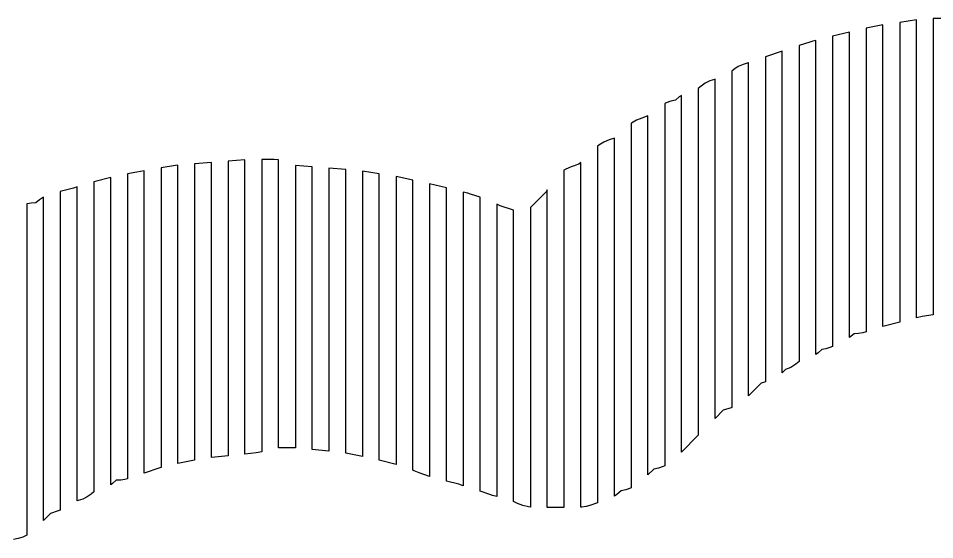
# Model space of a CAD drawing. Header units: millimetres. Extents: x -6 to 1890, y -8 to 898.
# Drawn here: x 515.6 to 733.9, y 765.3 to 889.4 of the extents above; entities that cross this region are included whole.
import ezdxf

# ---------------------------------------------------------------- set-up
doc = ezdxf.new("R2010")
doc.units = ezdxf.units.MM
doc.layers.add('PASSADAS_COMPLETAS', color=1, linetype='CONTINUOUS')
doc.layers.add('PECAS_2D', color=3, linetype='CONTINUOUS')

msp = doc.modelspace()

# ---------------------------------------------------------------- linework, layer by layer
at = {"layer": 'PASSADAS_COMPLETAS'}
msp.add_lwpolyline([(737.578, 889.366), (733.578, 889.366), (733.578, 884.234), (733.578, 882.951), (733.578, 881.668), (733.578, 880.385), (733.578, 879.102), (733.578, 877.819), (733.578, 876.536), (733.578, 875.253), (733.578, 873.97), (733.578, 872.687), (733.578, 871.404), (733.578, 868.838), (733.578, 867.555), (733.578, 866.272), (733.578, 864.989), (733.578, 863.706), (733.578, 862.423), (733.578, 861.14), (733.578, 830.348), (733.578, 829.065), (733.578, 827.782), (733.578, 826.499), (733.578, 825.216), (733.578, 823.933), (733.578, 818.802), (730.885, 818.353), (729.578, 818.026), (729.578, 823.186), (729.578, 824.477), (729.578, 825.767), (729.578, 827.057), (729.578, 828.347), (729.578, 860.6), (729.578, 861.89), (729.578, 863.18), (729.578, 864.47), (729.578, 865.76), (729.578, 868.341), (729.578, 870.921), (729.578, 872.211), (729.578, 873.501), (729.578, 874.791), (729.578, 876.081), (729.578, 877.372), (729.578, 878.662), (729.578, 879.952), (729.578, 881.242), (729.578, 882.532), (729.578, 883.822), (729.578, 888.983), (725.578, 888.411), (725.578, 883.22), (725.578, 881.922), (725.578, 880.624), (725.578, 879.326), (725.578, 878.028), (725.578, 876.73), (725.578, 875.432), (725.578, 874.134), (725.578, 872.836), (725.578, 870.24), (725.578, 868.943), (725.578, 866.347), (725.578, 865.049), (725.578, 863.751), (725.578, 862.453), (725.578, 861.155), (725.578, 859.857), (725.578, 828.707), (725.578, 827.409), (725.578, 826.111), (725.578, 824.813), (725.578, 823.515), (725.578, 822.218), (725.578, 817.026), (721.578, 816.026), (721.578, 821.246), (721.578, 822.551), (721.578, 823.855), (721.578, 825.16), (721.578, 826.465), (721.578, 827.77), (721.578, 860.394), (721.578, 861.699), (721.578, 863.004), (721.578, 864.308), (721.578, 865.613), (721.578, 868.223), (721.578, 870.833), (721.578, 872.138), (721.578, 873.443), (721.578, 874.748), (721.578, 876.053), (721.578, 877.358), (721.578, 878.663), (721.578, 879.968), (721.578, 881.273), (721.578, 882.578), (721.578, 887.797), (717.578, 886.997), (717.578, 881.835), (717.578, 880.545), (717.578, 879.254), (717.578, 877.964), (717.578, 876.673), (717.578, 875.383), (717.578, 874.092), (717.578, 872.801), (717.578, 871.511), (717.578, 870.22), (717.578, 867.639), (717.578, 865.058), (717.578, 863.768), (717.578, 862.477), (717.578, 861.187), (717.578, 859.896), (717.578, 858.606), (717.578, 826.342), (717.578, 825.052), (717.578, 823.761), (717.578, 822.471), (717.578, 821.18), (717.578, 819.89), (717.578, 814.728), (716.75, 814.5), (715.785, 814.344), (714.703, 814.291), (713.578, 813.363), (713.578, 818.559), (713.578, 819.858), (713.578, 821.157), (713.578, 822.456), (713.578, 823.755), (713.578, 825.054), (713.578, 857.529), (713.578, 858.828), (713.578, 860.127), (713.578, 861.426), (713.578, 862.725), (713.578, 864.023), (713.578, 866.621), (713.578, 867.92), (713.578, 869.219), (713.578, 870.518), (713.578, 871.817), (713.578, 873.116), (713.578, 874.415), (713.578, 875.714), (713.578, 877.013), (713.578, 878.312), (713.578, 879.611), (713.578, 880.91), (713.578, 886.106), (709.578, 885.106), (709.578, 879.924), (709.578, 878.629), (709.578, 877.333), (709.578, 876.038), (709.578, 874.742), (709.578, 873.447), (709.578, 872.151), (709.578, 870.856), (709.578, 869.56), (709.578, 868.265), (709.578, 865.674), (709.578, 863.083), (709.578, 861.787), (709.578, 860.492), (709.578, 859.196), (709.578, 857.901), (709.578, 824.218), (709.578, 822.923), (709.578, 821.627), (709.578, 820.332), (709.578, 819.036), (709.578, 817.741), (709.578, 816.445), (709.578, 811.263), (708.935, 810.984), (707.998, 810.692), (707.028, 810.494), (706.155, 809.725), (705.578, 809.337), (705.578, 814.493), (705.578, 815.783), (705.578, 817.072), (705.578, 818.361), (705.578, 819.65), (705.578, 820.939), (705.578, 855.745), (705.578, 857.035), (705.578, 858.324), (705.578, 859.613), (705.578, 860.902), (705.578, 863.48), (705.578, 866.058), (705.578, 868.637), (705.578, 871.215), (705.578, 872.504), (705.578, 873.793), (705.578, 875.082), (705.578, 876.371), (705.578, 877.661), (705.578, 878.95), (705.578, 884.106), (704.849, 883.924), (704.179, 883.729), (701.578, 882.862), (701.578, 877.676), (701.578, 876.38), (701.578, 875.083), (701.578, 873.787), (701.578, 872.49), (701.578, 871.194), (701.578, 869.897), (701.578, 868.601), (701.578, 867.305), (701.578, 866.008), (701.578, 864.712), (701.578, 862.119), (701.578, 859.526), (701.578, 858.229), (701.578, 856.933), (701.578, 855.637), (701.578, 854.34), (701.578, 819.336), (701.578, 818.04), (701.578, 816.743), (701.578, 815.447), (701.578, 814.151), (701.578, 812.854), (701.578, 807.668), (700.81, 807.009), (699.632, 806.275), (698.363, 805.731), (697.578, 804.952), (697.578, 810.143), (697.578, 811.441), (697.578, 812.739), (697.578, 814.037), (697.578, 815.335), (697.578, 816.633), (697.578, 851.677), (697.578, 852.974), (697.578, 854.272), (697.578, 855.57), (697.578, 856.868), (697.578, 858.166), (697.578, 860.762), (697.578, 863.358), (697.578, 865.954), (697.578, 867.251), (697.578, 868.549), (697.578, 869.847), (697.578, 871.145), (697.578, 872.443), (697.578, 873.741), (697.578, 875.039), (697.578, 876.337), (697.578, 881.529), (693.578, 880.195), (693.578, 875.038), (693.578, 873.749), (693.578, 872.46), (693.578, 871.171), (693.578, 869.882), (693.578, 868.592), (693.578, 867.303), (693.578, 866.014), (693.578, 864.725), (693.578, 863.436), (693.578, 862.146), (693.578, 859.568), (693.578, 856.99), (693.578, 855.7), (693.578, 854.411), (693.578, 853.122), (693.578, 851.833), (693.578, 840.23), (693.578, 814.446), (693.578, 813.157), (693.578, 811.868), (693.578, 810.578), (693.578, 809.289), (693.578, 808), (693.578, 802.843), (692.583, 802.512), (689.578, 799.507), (689.578, 804.706), (689.578, 806.006), (689.578, 807.306), (689.578, 808.606), (689.578, 809.906), (689.578, 811.206), (689.578, 812.506), (689.578, 848.904), (689.578, 850.204), (689.578, 851.504), (689.578, 852.804), (689.578, 854.104), (689.578, 855.404), (689.578, 858.003), (689.578, 860.603), (689.578, 863.203), (689.578, 864.503), (689.578, 865.803), (689.578, 867.103), (689.578, 868.403), (689.578, 869.703), (689.578, 871.003), (689.578, 872.303), (689.578, 873.602), (689.578, 878.802), (689.453, 878.782), (688.249, 878.407), (687.103, 877.867), (686.047, 877.177), (685.578, 876.768), (685.578, 871.605), (685.578, 870.314), (685.578, 869.024), (685.578, 867.733), (685.578, 866.442), (685.578, 865.152), (685.578, 863.861), (685.578, 862.57), (685.578, 861.28), (685.578, 859.989), (685.578, 857.408), (685.578, 854.827), (685.578, 853.536), (685.578, 852.245), (685.578, 850.955), (685.578, 849.664), (685.578, 848.373), (685.578, 847.083), (685.578, 809.654), (685.578, 808.363), (685.578, 807.073), (685.578, 805.782), (685.578, 804.491), (685.578, 803.201), (685.578, 801.91), (685.578, 796.747), (685.375, 796.662), (683.535, 796.048), (681.578, 794.092), (681.578, 799.303), (681.578, 800.606), (681.578, 801.909), (681.578, 803.212), (681.578, 804.514), (681.578, 805.817), (681.578, 807.12), (681.578, 844.902), (681.578, 846.205), (681.578, 847.507), (681.578, 848.81), (681.578, 850.113), (681.578, 851.416), (681.578, 854.022), (681.578, 855.324), (681.578, 857.93), (681.578, 859.233), (681.578, 860.536), (681.578, 861.838), (681.578, 863.141), (681.578, 864.444), (681.578, 865.747), (681.578, 867.05), (681.578, 868.353), (681.578, 869.655), (681.578, 874.867), (681.448, 874.841), (680.307, 874.455), (679.227, 873.921), (678.236, 873.257), (677.578, 872.678), (677.578, 867.517), (677.578, 866.226), (677.578, 864.936), (677.578, 863.645), (677.578, 862.355), (677.578, 861.065), (677.578, 859.774), (677.578, 858.484), (677.578, 855.903), (677.578, 853.322), (677.578, 850.741), (677.578, 849.451), (677.578, 848.16), (677.578, 846.87), (677.578, 845.58), (677.578, 844.289), (677.578, 842.999), (677.578, 802.996), (677.578, 801.706), (677.578, 800.415), (677.578, 799.125), (677.578, 797.834), (677.578, 796.544), (677.578, 795.253), (677.578, 790.092), (673.578, 786.092), (673.578, 792.525), (673.578, 793.812), (673.578, 795.099), (673.578, 796.386), (673.578, 797.672), (673.578, 798.959), (673.578, 840.134), (673.578, 841.421), (673.578, 842.708), (673.578, 843.994), (673.578, 845.281), (673.578, 846.568), (673.578, 849.141), (673.578, 851.715), (673.578, 854.288), (673.578, 855.575), (673.578, 856.862), (673.578, 858.148), (673.578, 859.435), (673.578, 860.722), (673.578, 862.008), (673.578, 863.295), (673.578, 864.582), (673.578, 865.869), (673.578, 871.016), (673.058, 870.665), (672.175, 869.887), (671.036, 869.651), (669.923, 869.266), (669.578, 869.094), (669.578, 862.659), (669.578, 861.372), (669.578, 860.085), (669.578, 858.798), (669.578, 857.511), (669.578, 856.224), (669.578, 854.937), (669.578, 853.65), (669.578, 851.076), (669.578, 849.789), (669.578, 847.215), (669.578, 844.641), (669.578, 843.354), (669.578, 842.068), (669.578, 840.781), (669.578, 838.207), (669.578, 797.023), (669.578, 795.736), (669.578, 794.449), (669.578, 793.162), (669.578, 791.875), (669.578, 790.588), (669.578, 789.301), (669.578, 782.866), (669.219, 782.687), (668.106, 782.302), (666.957, 782.056), (665.578, 780.677), (665.578, 785.856), (665.578, 787.15), (665.578, 788.445), (665.578, 789.739), (665.578, 791.034), (665.578, 792.329), (665.578, 835.051), (665.578, 836.346), (665.578, 837.641), (665.578, 838.935), (665.578, 840.23), (665.578, 841.524), (665.578, 844.114), (665.578, 846.703), (665.578, 847.997), (665.578, 850.587), (665.578, 853.176), (665.578, 854.471), (665.578, 855.765), (665.578, 857.06), (665.578, 858.354), (665.578, 859.649), (665.578, 860.944), (665.578, 866.122), (664.108, 865.632), (662.861, 865.111), (661.686, 864.397), (661.578, 864.306), (661.578, 857.834), (661.578, 856.539), (661.578, 855.245), (661.578, 853.95), (661.578, 852.656), (661.578, 851.361), (661.578, 850.067), (661.578, 847.478), (661.578, 844.889), (661.578, 842.299), (661.578, 839.711), (661.578, 838.416), (661.578, 837.121), (661.578, 835.827), (661.578, 834.532), (661.578, 833.238), (661.578, 831.943), (661.578, 790.519), (661.578, 789.224), (661.578, 787.93), (661.578, 786.635), (661.578, 785.341), (661.578, 784.046), (661.578, 782.752), (661.578, 777.574), (661.463, 777.516), (660.35, 777.131), (659.201, 776.886), (658.137, 775.974), (657.578, 775.628), (657.578, 780.795), (657.578, 782.086), (657.578, 783.378), (657.578, 784.669), (657.578, 785.961), (657.578, 787.252), (657.578, 828.582), (657.578, 829.873), (657.578, 831.165), (657.578, 832.456), (657.578, 833.748), (657.578, 835.039), (657.578, 836.331), (657.578, 838.914), (657.578, 841.497), (657.578, 844.08), (657.578, 845.372), (657.578, 846.663), (657.578, 847.955), (657.578, 849.246), (657.578, 850.538), (657.578, 851.83), (657.578, 853.121), (657.578, 854.413), (657.578, 855.704), (657.578, 860.87), (656.352, 860.462), (655.06, 859.917), (653.86, 859.176), (653.578, 858.934), (653.578, 852.499), (653.578, 851.213), (653.578, 849.926), (653.578, 848.639), (653.578, 847.352), (653.578, 846.065), (653.578, 844.778), (653.578, 843.491), (653.578, 840.917), (653.578, 838.344), (653.578, 835.77), (653.578, 833.196), (653.578, 831.909), (653.578, 830.622), (653.578, 829.335), (653.578, 828.048), (653.578, 826.761), (653.578, 785.581), (653.578, 784.294), (653.578, 783.007), (653.578, 781.72), (653.578, 780.433), (653.578, 779.146), (653.578, 773.999), (651.767, 773.395), (650.827, 773.137), (649.862, 772.98), (649.578, 772.965), (649.578, 776.873), (649.578, 778.176), (649.578, 779.479), (649.578, 780.782), (649.578, 782.085), (649.578, 783.388), (649.578, 821.171), (649.578, 822.474), (649.578, 823.777), (649.578, 825.08), (649.578, 826.383), (649.578, 827.686), (649.578, 830.292), (649.578, 832.897), (649.578, 835.503), (649.578, 838.109), (649.578, 839.412), (649.578, 842.017), (649.578, 843.32), (649.578, 844.623), (649.578, 845.926), (649.578, 847.229), (649.578, 848.532), (649.578, 855.046), (649.144, 854.612), (647.304, 853.999), (646.005, 853.45), (645.578, 853.185), (645.578, 845.419), (645.578, 844.124), (645.578, 842.83), (645.578, 841.535), (645.578, 840.241), (645.578, 838.946), (645.578, 837.652), (645.578, 836.357), (645.578, 833.768), (645.578, 832.474), (645.578, 829.885), (645.578, 827.296), (645.578, 824.707), (645.578, 823.412), (645.578, 822.118), (645.578, 820.823), (645.578, 819.529), (645.578, 818.234), (645.578, 815.646), (645.578, 783.284), (645.578, 781.989), (645.578, 780.695), (645.578, 779.4), (645.578, 778.106), (645.578, 776.811), (645.578, 772.928), (641.578, 772.928), (641.578, 776.837), (641.578, 778.14), (641.578, 779.443), (641.578, 780.746), (641.578, 782.049), (641.578, 783.352), (641.578, 814.627), (641.578, 815.93), (641.578, 817.233), (641.578, 818.536), (641.578, 819.839), (641.578, 821.142), (641.578, 823.748), (641.578, 826.354), (641.578, 828.96), (641.578, 831.567), (641.578, 834.173), (641.578, 836.779), (641.578, 838.082), (641.578, 839.385), (641.578, 840.688), (641.578, 841.991), (641.578, 848.507), (641.41, 848.171), (637.578, 844.339), (637.578, 837.854), (637.578, 836.557), (637.578, 835.26), (637.578, 833.963), (637.578, 832.666), (637.578, 831.369), (637.578, 830.072), (637.578, 828.775), (637.578, 827.478), (637.578, 826.181), (637.578, 823.587), (637.578, 820.992), (637.578, 819.695), (637.578, 818.398), (637.578, 817.101), (637.578, 783.379), (637.578, 782.082), (637.578, 780.785), (637.578, 779.488), (637.578, 778.191), (637.578, 776.894), (637.578, 773.003), (637.15, 773.036), (635.777, 773.36), (634.478, 773.888), (633.578, 774.339), (633.578, 778.192), (633.578, 779.476), (633.578, 780.76), (633.578, 782.044), (633.578, 783.329), (633.578, 784.613), (633.578, 818.003), (633.578, 819.288), (633.578, 820.572), (633.578, 821.856), (633.578, 823.14), (633.578, 825.709), (633.578, 828.277), (633.578, 829.562), (633.578, 830.846), (633.578, 832.13), (633.578, 833.414), (633.578, 834.699), (633.578, 835.983), (633.578, 837.267), (633.578, 838.552), (633.578, 839.836), (633.578, 843.689), (630.406, 844.746), (629.578, 845.16), (629.578, 841.292), (629.578, 840.003), (629.578, 838.713), (629.578, 837.424), (629.578, 836.135), (629.578, 834.845), (629.578, 833.556), (629.578, 832.267), (629.578, 830.977), (629.578, 829.688), (629.578, 827.109), (629.578, 825.82), (629.578, 824.531), (629.578, 823.241), (629.578, 821.952), (629.578, 820.663), (629.578, 819.373), (629.578, 785.851), (629.578, 784.562), (629.578, 783.272), (629.578, 781.983), (629.578, 780.694), (629.578, 779.405), (629.578, 775.537), (628.585, 775.785), (627.915, 775.98), (625.578, 776.759), (625.578, 780.649), (625.578, 781.946), (625.578, 783.243), (625.578, 784.54), (625.578, 785.836), (625.578, 787.133), (625.578, 820.85), (625.578, 822.147), (625.578, 823.444), (625.578, 824.74), (625.578, 826.037), (625.578, 828.631), (625.578, 831.224), (625.578, 832.521), (625.578, 833.818), (625.578, 835.115), (625.578, 836.412), (625.578, 837.708), (625.578, 839.005), (625.578, 840.302), (625.578, 841.599), (625.578, 842.896), (625.578, 846.786), (623.329, 847.536), (622.659, 847.731), (621.578, 848.001), (621.578, 844.117), (621.578, 842.823), (621.578, 841.528), (621.578, 840.233), (621.578, 838.939), (621.578, 837.644), (621.578, 836.35), (621.578, 835.055), (621.578, 833.76), (621.578, 832.466), (621.578, 831.171), (621.578, 828.582), (621.578, 827.287), (621.578, 825.993), (621.578, 824.698), (621.578, 823.404), (621.578, 822.109), (621.578, 788.449), (621.578, 787.155), (621.578, 785.86), (621.578, 784.565), (621.578, 783.271), (621.578, 781.976), (621.578, 778.092), (620.491, 778.455), (617.578, 779.183), (617.578, 783.062), (617.578, 784.355), (617.578, 785.648), (617.578, 786.94), (617.578, 788.233), (617.578, 789.526), (617.578, 823.143), (617.578, 824.435), (617.578, 825.728), (617.578, 827.021), (617.578, 828.314), (617.578, 830.9), (617.578, 833.486), (617.578, 834.779), (617.578, 836.072), (617.578, 837.365), (617.578, 838.658), (617.578, 839.951), (617.578, 841.244), (617.578, 842.536), (617.578, 843.829), (617.578, 845.122), (617.578, 849.001), (613.578, 850.001), (613.578, 846.13), (613.578, 844.84), (613.578, 843.55), (613.578, 842.26), (613.578, 840.969), (613.578, 839.679), (613.578, 838.389), (613.578, 837.099), (613.578, 835.808), (613.578, 834.518), (613.578, 831.938), (613.578, 829.357), (613.578, 828.067), (613.578, 826.777), (613.578, 825.487), (613.578, 790.65), (613.578, 789.36), (613.578, 788.07), (613.578, 786.779), (613.578, 785.489), (613.578, 784.199), (613.578, 780.328), (611.111, 781.15), (609.919, 781.644), (609.578, 781.815), (609.578, 785.724), (609.578, 787.027), (609.578, 788.33), (609.578, 789.633), (609.578, 790.936), (609.578, 792.239), (609.578, 824.814), (609.578, 826.117), (609.578, 827.42), (609.578, 828.723), (609.578, 830.026), (609.578, 832.632), (609.578, 835.238), (609.578, 836.541), (609.578, 837.844), (609.578, 839.147), (609.578, 840.45), (609.578, 841.753), (609.578, 843.057), (609.578, 844.359), (609.578, 845.663), (609.578, 846.966), (609.578, 850.875), (605.578, 851.675), (605.578, 847.796), (605.578, 846.503), (605.578, 845.21), (605.578, 843.917), (605.578, 842.625), (605.578, 841.332), (605.578, 840.039), (605.578, 838.746), (605.578, 837.453), (605.578, 836.16), (605.578, 834.867), (605.578, 832.281), (605.578, 830.989), (605.578, 829.696), (605.578, 828.403), (605.578, 827.11), (605.578, 825.817), (605.578, 793.495), (605.578, 792.202), (605.578, 790.91), (605.578, 789.617), (605.578, 788.324), (605.578, 787.031), (605.578, 783.152), (601.578, 784.152), (601.578, 788.013), (601.578, 789.299), (601.578, 790.586), (601.578, 791.873), (601.578, 793.16), (601.578, 827.902), (601.578, 829.189), (601.578, 830.476), (601.578, 831.763), (601.578, 834.336), (601.578, 836.91), (601.578, 839.483), (601.578, 840.77), (601.578, 842.057), (601.578, 843.344), (601.578, 844.63), (601.578, 845.917), (601.578, 847.204), (601.578, 848.491), (601.578, 852.351), (597.578, 853.018), (597.578, 849.172), (597.578, 847.89), (597.578, 846.608), (597.578, 845.326), (597.578, 844.044), (597.578, 842.763), (597.578, 841.481), (597.578, 840.199), (597.578, 838.917), (597.578, 837.635), (597.578, 835.071), (597.578, 832.508), (597.578, 831.226), (597.578, 829.944), (597.578, 828.662), (597.578, 827.38), (597.578, 795.333), (597.578, 794.051), (597.578, 792.769), (597.578, 791.487), (597.578, 790.205), (597.578, 788.924), (597.578, 785.078), (593.578, 785.878), (593.578, 789.772), (593.578, 791.07), (593.578, 792.368), (593.578, 793.666), (593.578, 794.964), (593.578, 796.263), (593.578, 827.416), (593.578, 828.714), (593.578, 830.013), (593.578, 831.311), (593.578, 832.609), (593.578, 835.205), (593.578, 836.503), (593.578, 837.801), (593.578, 839.099), (593.578, 840.397), (593.578, 841.695), (593.578, 842.993), (593.578, 844.291), (593.578, 845.589), (593.578, 846.888), (593.578, 848.186), (593.578, 849.484), (593.578, 853.378), (589.578, 853.686), (589.578, 849.799), (589.578, 848.503), (589.578, 847.207), (589.578, 845.912), (589.578, 844.616), (589.578, 843.32), (589.578, 842.025), (589.578, 840.729), (589.578, 839.433), (589.578, 838.138), (589.578, 835.546), (589.578, 834.251), (589.578, 832.955), (589.578, 831.659), (589.578, 830.364), (589.578, 829.068), (589.578, 796.676), (589.578, 795.38), (589.578, 794.085), (589.578, 792.789), (589.578, 791.493), (589.578, 790.198), (589.578, 786.311), (585.578, 786.711), (585.578, 790.592), (585.578, 791.886), (585.578, 793.18), (585.578, 794.474), (585.578, 795.768), (585.578, 797.062), (585.578, 829.409), (585.578, 830.703), (585.578, 831.997), (585.578, 833.291), (585.578, 835.879), (585.578, 837.173), (585.578, 838.467), (585.578, 839.76), (585.578, 841.054), (585.578, 842.348), (585.578, 843.642), (585.578, 844.936), (585.578, 846.23), (585.578, 847.524), (585.578, 848.818), (585.578, 850.112), (585.578, 853.993), (581.578, 854.301), (581.578, 850.425), (581.578, 849.133), (581.578, 847.84), (581.578, 846.548), (581.578, 845.256), (581.578, 843.964), (581.578, 842.672), (581.578, 841.38), (581.578, 840.088), (581.578, 838.796), (581.578, 837.503), (581.578, 836.211), (581.578, 833.627), (581.578, 832.335), (581.578, 831.043), (581.578, 829.751), (581.578, 828.459), (581.578, 797.448), (581.578, 796.156), (581.578, 794.863), (581.578, 793.571), (581.578, 792.279), (581.578, 790.987), (581.578, 789.695), (581.578, 787.111), (581.219, 787.146), (577.578, 787.146), (577.578, 791.026), (577.578, 792.318), (577.578, 793.612), (577.578, 794.904), (577.578, 796.197), (577.578, 797.49), (577.578, 828.522), (577.578, 829.815), (577.578, 831.108), (577.578, 832.401), (577.578, 833.694), (577.578, 836.28), (577.578, 838.866), (577.578, 840.159), (577.578, 841.452), (577.578, 842.745), (577.578, 844.038), (577.578, 845.331), (577.578, 846.624), (577.578, 847.917), (577.578, 849.21), (577.578, 850.503), (577.578, 855.675), (576.503, 855.758), (573.578, 855.758), (573.578, 850.601), (573.578, 849.312), (573.578, 848.023), (573.578, 846.733), (573.578, 845.444), (573.578, 844.155), (573.578, 842.866), (573.578, 841.576), (573.578, 840.287), (573.578, 838.998), (573.578, 837.708), (573.578, 835.13), (573.578, 833.841), (573.578, 832.551), (573.578, 831.262), (573.578, 829.973), (573.578, 828.684), (573.578, 797.741), (573.578, 796.452), (573.578, 795.163), (573.578, 793.873), (573.578, 792.584), (573.578, 791.295), (573.578, 786.138), (572.238, 785.899), (569.578, 785.633), (569.578, 790.82), (569.578, 792.116), (569.578, 793.413), (569.578, 794.709), (569.578, 796.006), (569.578, 828.421), (569.578, 829.718), (569.578, 831.015), (569.578, 832.311), (569.578, 833.608), (569.578, 836.201), (569.578, 837.498), (569.578, 838.794), (569.578, 840.091), (569.578, 841.388), (569.578, 842.684), (569.578, 843.981), (569.578, 845.277), (569.578, 846.574), (569.578, 847.871), (569.578, 849.167), (569.578, 850.464), (569.578, 855.65), (565.578, 855.343), (565.578, 850.149), (565.578, 848.851), (565.578, 847.553), (565.578, 846.254), (565.578, 844.956), (565.578, 843.658), (565.578, 842.359), (565.578, 839.763), (565.578, 838.464), (565.578, 835.868), (565.578, 834.569), (565.578, 833.271), (565.578, 831.973), (565.578, 830.674), (565.578, 829.376), (565.578, 795.62), (565.578, 794.321), (565.578, 793.023), (565.578, 791.725), (565.578, 790.426), (565.578, 785.233), (561.578, 784.833), (561.578, 790.033), (561.578, 791.333), (561.578, 792.633), (561.578, 793.933), (561.578, 795.233), (561.578, 796.533), (561.578, 827.734), (561.578, 829.034), (561.578, 830.334), (561.578, 831.634), (561.578, 832.934), (561.578, 835.534), (561.578, 836.834), (561.578, 838.134), (561.578, 839.434), (561.578, 840.734), (561.578, 842.035), (561.578, 843.335), (561.578, 844.635), (561.578, 845.935), (561.578, 847.235), (561.578, 848.535), (561.578, 849.835), (561.578, 855.035), (557.578, 854.727), (557.578, 849.504), (557.578, 848.198), (557.578, 846.893), (557.578, 845.587), (557.578, 844.281), (557.578, 842.975), (557.578, 841.669), (557.578, 840.364), (557.578, 839.058), (557.578, 837.752), (557.578, 836.446), (557.578, 835.141), (557.578, 832.529), (557.578, 831.223), (557.578, 829.917), (557.578, 828.612), (557.578, 827.306), (557.578, 794.662), (557.578, 793.356), (557.578, 792.05), (557.578, 790.744), (557.578, 789.439), (557.578, 784.215), (553.94, 783.488), (553.578, 783.397), (553.578, 788.562), (553.578, 789.853), (553.578, 791.144), (553.578, 792.435), (553.578, 793.726), (553.578, 795.017), (553.578, 826.004), (553.578, 828.586), (553.578, 829.877), (553.578, 831.168), (553.578, 833.75), (553.578, 835.042), (553.578, 837.624), (553.578, 838.915), (553.578, 840.206), (553.578, 841.497), (553.578, 842.788), (553.578, 844.079), (553.578, 845.37), (553.578, 846.662), (553.578, 847.953), (553.578, 849.244), (553.578, 854.408), (553.032, 854.342), (549.578, 853.766), (549.578, 848.576), (549.578, 847.278), (549.578, 845.98), (549.578, 844.683), (549.578, 843.385), (549.578, 842.088), (549.578, 840.79), (549.578, 839.492), (549.578, 838.195), (549.578, 836.897), (549.578, 834.302), (549.578, 831.707), (549.578, 830.409), (549.578, 829.111), (549.578, 827.814), (549.578, 826.516), (549.578, 794.076), (549.578, 792.778), (549.578, 791.481), (549.578, 790.183), (549.578, 788.885), (549.578, 787.588), (549.578, 782.397), (549.319, 782.333), (545.578, 781.086), (545.578, 786.229), (545.578, 787.515), (545.578, 788.801), (545.578, 790.087), (545.578, 791.373), (545.578, 792.659), (545.578, 824.808), (545.578, 826.094), (545.578, 827.38), (545.578, 828.666), (545.578, 829.952), (545.578, 832.524), (545.578, 835.096), (545.578, 836.382), (545.578, 838.954), (545.578, 840.24), (545.578, 841.526), (545.578, 842.812), (545.578, 844.098), (545.578, 845.384), (545.578, 846.67), (545.578, 847.956), (545.578, 853.099), (543.851, 852.769), (541.578, 852.314), (541.578, 847.133), (541.578, 845.837), (541.578, 844.542), (541.578, 843.246), (541.578, 841.951), (541.578, 840.656), (541.578, 839.36), (541.578, 838.065), (541.578, 836.769), (541.578, 834.178), (541.578, 831.588), (541.578, 830.292), (541.578, 828.997), (541.578, 827.701), (541.578, 826.406), (541.578, 825.111), (541.578, 823.815), (541.578, 791.43), (541.578, 790.134), (541.578, 788.839), (541.578, 787.543), (541.578, 786.248), (541.578, 784.952), (541.578, 779.771), (540.955, 779.6), (539.99, 779.443), (538.908, 779.391), (538.042, 778.647), (537.578, 778.34), (537.578, 783.473), (537.578, 784.756), (537.578, 786.039), (537.578, 787.322), (537.578, 788.605), (537.578, 789.888), (537.578, 821.966), (537.578, 823.249), (537.578, 824.532), (537.578, 825.815), (537.578, 827.098), (537.578, 828.382), (537.578, 830.948), (537.578, 832.231), (537.578, 834.797), (537.578, 836.08), (537.578, 837.363), (537.578, 838.646), (537.578, 839.93), (537.578, 841.213), (537.578, 842.496), (537.578, 843.779), (537.578, 845.062), (537.578, 846.345), (537.578, 851.478), (533.578, 850.478), (533.578, 845.298), (533.578, 844.004), (533.578, 842.709), (533.578, 841.414), (533.578, 840.119), (533.578, 838.824), (533.578, 837.53), (533.578, 836.235), (533.578, 834.94), (533.578, 833.645), (533.578, 832.351), (533.578, 829.761), (533.578, 827.171), (533.578, 825.877), (533.578, 824.582), (533.578, 823.287), (533.578, 821.992), (533.578, 788.328), (533.578, 787.033), (533.578, 785.738), (533.578, 784.443), (533.578, 783.148), (533.578, 781.854), (533.578, 776.674), (532.945, 776.117), (531.968, 775.459), (530.909, 774.931), (529.796, 774.546), (529.578, 774.501), (529.578, 779.654), (529.578, 780.943), (529.578, 782.231), (529.578, 783.519), (529.578, 784.808), (529.578, 786.096), (529.578, 820.882), (529.578, 822.171), (529.578, 823.459), (529.578, 824.747), (529.578, 826.036), (529.578, 828.612), (529.578, 829.901), (529.578, 832.478), (529.578, 833.766), (529.578, 835.054), (529.578, 836.343), (529.578, 837.631), (529.578, 840.208), (529.578, 841.496), (529.578, 842.784), (529.578, 844.073), (529.578, 849.226), (528.715, 848.939), (525.578, 848.154), (525.578, 843.012), (525.578, 841.727), (525.578, 840.441), (525.578, 839.156), (525.578, 837.87), (525.578, 836.585), (525.578, 835.299), (525.578, 834.013), (525.578, 832.728), (525.578, 831.442), (525.578, 828.871), (525.578, 826.3), (525.578, 825.015), (525.578, 823.729), (525.578, 822.444), (525.578, 821.158), (525.578, 819.873), (525.578, 817.301), (525.578, 785.163), (525.578, 783.877), (525.578, 782.592), (525.578, 781.306), (525.578, 780.021), (525.578, 778.735), (525.578, 777.45), (525.578, 772.307), (525.091, 772.102), (523.251, 771.489), (521.578, 769.816), (521.578, 775.035), (521.578, 776.34), (521.578, 777.645), (521.578, 778.949), (521.578, 780.254), (521.578, 781.559), (521.578, 816.788), (521.578, 818.093), (521.578, 819.398), (521.578, 820.702), (521.578, 822.007), (521.578, 823.312), (521.578, 825.922), (521.578, 827.226), (521.578, 828.531), (521.578, 829.836), (521.578, 831.141), (521.578, 832.445), (521.578, 833.75), (521.578, 835.055), (521.578, 836.36), (521.578, 837.665), (521.578, 838.969), (521.578, 840.274), (521.578, 841.579), (521.578, 846.798), (520.646, 846.194), (519.737, 845.417), (518.655, 845.365), (517.69, 845.209), (517.578, 845.178), (517.578, 840.007), (517.578, 838.715), (517.578, 837.422), (517.578, 836.129), (517.578, 834.837), (517.578, 833.544), (517.578, 832.251), (517.578, 830.959), (517.578, 829.666), (517.578, 827.081), (517.578, 825.788), (517.578, 823.203), (517.578, 820.617), (517.578, 819.325), (517.578, 818.032), (517.578, 816.739), (517.578, 815.447), (517.578, 779.252), (517.578, 777.96), (517.578, 776.667), (517.578, 775.374), (517.578, 774.082), (517.578, 772.789), (517.578, 766.326), (516.691, 765.883), (515.578, 765.498), (514.429, 765.252)], dxfattribs=at)
at = {"layer": 'PECAS_2D'}
msp.add_lwpolyline([(737.578, 889.366), (733.578, 889.366), (733.578, 884.234), (733.578, 882.951), (733.578, 881.668), (733.578, 880.385), (733.578, 879.102), (733.578, 877.819), (733.578, 876.536), (733.578, 875.253), (733.578, 873.97), (733.578, 872.687), (733.578, 871.404), (733.578, 868.838), (733.578, 867.555), (733.578, 866.272), (733.578, 864.989), (733.578, 863.706), (733.578, 862.423), (733.578, 861.14), (733.578, 830.348), (733.578, 829.065), (733.578, 827.782), (733.578, 826.499), (733.578, 825.216), (733.578, 823.933), (733.578, 818.802), (730.885, 818.353), (729.578, 818.026), (729.578, 823.186), (729.578, 824.477), (729.578, 825.767), (729.578, 827.057), (729.578, 828.347), (729.578, 860.6), (729.578, 861.89), (729.578, 863.18), (729.578, 864.47), (729.578, 865.76), (729.578, 868.341), (729.578, 870.921), (729.578, 872.211), (729.578, 873.501), (729.578, 874.791), (729.578, 876.081), (729.578, 877.372), (729.578, 878.662), (729.578, 879.952), (729.578, 881.242), (729.578, 882.532), (729.578, 883.822), (729.578, 888.983), (725.578, 888.411), (725.578, 883.22), (725.578, 881.922), (725.578, 880.624), (725.578, 879.326), (725.578, 878.028), (725.578, 876.73), (725.578, 875.432), (725.578, 874.134), (725.578, 872.836), (725.578, 870.24), (725.578, 868.943), (725.578, 866.347), (725.578, 865.049), (725.578, 863.751), (725.578, 862.453), (725.578, 861.155), (725.578, 859.857), (725.578, 828.707), (725.578, 827.409), (725.578, 826.111), (725.578, 824.813), (725.578, 823.515), (725.578, 822.218), (725.578, 817.026), (721.578, 816.026), (721.578, 821.246), (721.578, 822.551), (721.578, 823.855), (721.578, 825.16), (721.578, 826.465), (721.578, 827.77), (721.578, 860.394), (721.578, 861.699), (721.578, 863.004), (721.578, 864.308), (721.578, 865.613), (721.578, 868.223), (721.578, 870.833), (721.578, 872.138), (721.578, 873.443), (721.578, 874.748), (721.578, 876.053), (721.578, 877.358), (721.578, 878.663), (721.578, 879.968), (721.578, 881.273), (721.578, 882.578), (721.578, 887.797), (717.578, 886.997), (717.578, 881.835), (717.578, 880.545), (717.578, 879.254), (717.578, 877.964), (717.578, 876.673), (717.578, 875.383), (717.578, 874.092), (717.578, 872.801), (717.578, 871.511), (717.578, 870.22), (717.578, 867.639), (717.578, 865.058), (717.578, 863.768), (717.578, 862.477), (717.578, 861.187), (717.578, 859.896), (717.578, 858.606), (717.578, 826.342), (717.578, 825.052), (717.578, 823.761), (717.578, 822.471), (717.578, 821.18), (717.578, 819.89), (717.578, 814.728), (716.75, 814.5), (715.785, 814.344), (714.703, 814.291), (713.578, 813.363), (713.578, 818.559), (713.578, 819.858), (713.578, 821.157), (713.578, 822.456), (713.578, 823.755), (713.578, 825.054), (713.578, 857.529), (713.578, 858.828), (713.578, 860.127), (713.578, 861.426), (713.578, 862.725), (713.578, 864.023), (713.578, 866.621), (713.578, 867.92), (713.578, 869.219), (713.578, 870.518), (713.578, 871.817), (713.578, 873.116), (713.578, 874.415), (713.578, 875.714), (713.578, 877.013), (713.578, 878.312), (713.578, 879.611), (713.578, 880.91), (713.578, 886.106), (709.578, 885.106), (709.578, 879.924), (709.578, 878.629), (709.578, 877.333), (709.578, 876.038), (709.578, 874.742), (709.578, 873.447), (709.578, 872.151), (709.578, 870.856), (709.578, 869.56), (709.578, 868.265), (709.578, 865.674), (709.578, 863.083), (709.578, 861.787), (709.578, 860.492), (709.578, 859.196), (709.578, 857.901), (709.578, 824.218), (709.578, 822.923), (709.578, 821.627), (709.578, 820.332), (709.578, 819.036), (709.578, 817.741), (709.578, 816.445), (709.578, 811.263), (708.935, 810.984), (707.998, 810.692), (707.028, 810.494), (706.155, 809.725), (705.578, 809.337), (705.578, 814.493), (705.578, 815.783), (705.578, 817.072), (705.578, 818.361), (705.578, 819.65), (705.578, 820.939), (705.578, 855.745), (705.578, 857.035), (705.578, 858.324), (705.578, 859.613), (705.578, 860.902), (705.578, 863.48), (705.578, 866.058), (705.578, 868.637), (705.578, 871.215), (705.578, 872.504), (705.578, 873.793), (705.578, 875.082), (705.578, 876.371), (705.578, 877.661), (705.578, 878.95), (705.578, 884.106), (704.849, 883.924), (704.179, 883.729), (701.578, 882.862), (701.578, 877.676), (701.578, 876.38), (701.578, 875.083), (701.578, 873.787), (701.578, 872.49), (701.578, 871.194), (701.578, 869.897), (701.578, 868.601), (701.578, 867.305), (701.578, 866.008), (701.578, 864.712), (701.578, 862.119), (701.578, 859.526), (701.578, 858.229), (701.578, 856.933), (701.578, 855.637), (701.578, 854.34), (701.578, 819.336), (701.578, 818.04), (701.578, 816.743), (701.578, 815.447), (701.578, 814.151), (701.578, 812.854), (701.578, 807.668), (700.81, 807.009), (699.632, 806.275), (698.363, 805.731), (697.578, 804.952), (697.578, 810.143), (697.578, 811.441), (697.578, 812.739), (697.578, 814.037), (697.578, 815.335), (697.578, 816.633), (697.578, 851.677), (697.578, 852.974), (697.578, 854.272), (697.578, 855.57), (697.578, 856.868), (697.578, 858.166), (697.578, 860.762), (697.578, 863.358), (697.578, 865.954), (697.578, 867.251), (697.578, 868.549), (697.578, 869.847), (697.578, 871.145), (697.578, 872.443), (697.578, 873.741), (697.578, 875.039), (697.578, 876.337), (697.578, 881.529), (693.578, 880.195), (693.578, 875.038), (693.578, 873.749), (693.578, 872.46), (693.578, 871.171), (693.578, 869.882), (693.578, 868.592), (693.578, 867.303), (693.578, 866.014), (693.578, 864.725), (693.578, 863.436), (693.578, 862.146), (693.578, 859.568), (693.578, 856.99), (693.578, 855.7), (693.578, 854.411), (693.578, 853.122), (693.578, 851.833), (693.578, 840.23), (693.578, 814.446), (693.578, 813.157), (693.578, 811.868), (693.578, 810.578), (693.578, 809.289), (693.578, 808), (693.578, 802.843), (692.583, 802.512), (689.578, 799.507), (689.578, 804.706), (689.578, 806.006), (689.578, 807.306), (689.578, 808.606), (689.578, 809.906), (689.578, 811.206), (689.578, 812.506), (689.578, 848.904), (689.578, 850.204), (689.578, 851.504), (689.578, 852.804), (689.578, 854.104), (689.578, 855.404), (689.578, 858.003), (689.578, 860.603), (689.578, 863.203), (689.578, 864.503), (689.578, 865.803), (689.578, 867.103), (689.578, 868.403), (689.578, 869.703), (689.578, 871.003), (689.578, 872.303), (689.578, 873.602), (689.578, 878.802), (689.453, 878.782), (688.249, 878.407), (687.103, 877.867), (686.047, 877.177), (685.578, 876.768), (685.578, 871.605), (685.578, 870.314), (685.578, 869.024), (685.578, 867.733), (685.578, 866.442), (685.578, 865.152), (685.578, 863.861), (685.578, 862.57), (685.578, 861.28), (685.578, 859.989), (685.578, 857.408), (685.578, 854.827), (685.578, 853.536), (685.578, 852.245), (685.578, 850.955), (685.578, 849.664), (685.578, 848.373), (685.578, 847.083), (685.578, 809.654), (685.578, 808.363), (685.578, 807.073), (685.578, 805.782), (685.578, 804.491), (685.578, 803.201), (685.578, 801.91), (685.578, 796.747), (685.375, 796.662), (683.535, 796.048), (681.578, 794.092), (681.578, 799.303), (681.578, 800.606), (681.578, 801.909), (681.578, 803.212), (681.578, 804.514), (681.578, 805.817), (681.578, 807.12), (681.578, 844.902), (681.578, 846.205), (681.578, 847.507), (681.578, 848.81), (681.578, 850.113), (681.578, 851.416), (681.578, 854.022), (681.578, 855.324), (681.578, 857.93), (681.578, 859.233), (681.578, 860.536), (681.578, 861.838), (681.578, 863.141), (681.578, 864.444), (681.578, 865.747), (681.578, 867.05), (681.578, 868.353), (681.578, 869.655), (681.578, 874.867), (681.448, 874.841), (680.307, 874.455), (679.227, 873.921), (678.236, 873.257), (677.578, 872.678), (677.578, 867.517), (677.578, 866.226), (677.578, 864.936), (677.578, 863.645), (677.578, 862.355), (677.578, 861.065), (677.578, 859.774), (677.578, 858.484), (677.578, 855.903), (677.578, 853.322), (677.578, 850.741), (677.578, 849.451), (677.578, 848.16), (677.578, 846.87), (677.578, 845.58), (677.578, 844.289), (677.578, 842.999), (677.578, 802.996), (677.578, 801.706), (677.578, 800.415), (677.578, 799.125), (677.578, 797.834), (677.578, 796.544), (677.578, 795.253), (677.578, 790.092), (673.578, 786.092), (673.578, 792.525), (673.578, 793.812), (673.578, 795.099), (673.578, 796.386), (673.578, 797.672), (673.578, 798.959), (673.578, 840.134), (673.578, 841.421), (673.578, 842.708), (673.578, 843.994), (673.578, 845.281), (673.578, 846.568), (673.578, 849.141), (673.578, 851.715), (673.578, 854.288), (673.578, 855.575), (673.578, 856.862), (673.578, 858.148), (673.578, 859.435), (673.578, 860.722), (673.578, 862.008), (673.578, 863.295), (673.578, 864.582), (673.578, 865.869), (673.578, 871.016), (673.058, 870.665), (672.175, 869.887), (671.036, 869.651), (669.923, 869.266), (669.578, 869.094), (669.578, 862.659), (669.578, 861.372), (669.578, 860.085), (669.578, 858.798), (669.578, 857.511), (669.578, 856.224), (669.578, 854.937), (669.578, 853.65), (669.578, 851.076), (669.578, 849.789), (669.578, 847.215), (669.578, 844.641), (669.578, 843.354), (669.578, 842.068), (669.578, 840.781), (669.578, 838.207), (669.578, 797.023), (669.578, 795.736), (669.578, 794.449), (669.578, 793.162), (669.578, 791.875), (669.578, 790.588), (669.578, 789.301), (669.578, 782.866), (669.219, 782.687), (668.106, 782.302), (666.957, 782.056), (665.578, 780.677), (665.578, 785.856), (665.578, 787.15), (665.578, 788.445), (665.578, 789.739), (665.578, 791.034), (665.578, 792.329), (665.578, 835.051), (665.578, 836.346), (665.578, 837.641), (665.578, 838.935), (665.578, 840.23), (665.578, 841.524), (665.578, 844.114), (665.578, 846.703), (665.578, 847.997), (665.578, 850.587), (665.578, 853.176), (665.578, 854.471), (665.578, 855.765), (665.578, 857.06), (665.578, 858.354), (665.578, 859.649), (665.578, 860.944), (665.578, 866.122), (664.108, 865.632), (662.861, 865.111), (661.686, 864.397), (661.578, 864.306), (661.578, 857.834), (661.578, 856.539), (661.578, 855.245), (661.578, 853.95), (661.578, 852.656), (661.578, 851.361), (661.578, 850.067), (661.578, 847.478), (661.578, 844.889), (661.578, 842.299), (661.578, 839.711), (661.578, 838.416), (661.578, 837.121), (661.578, 835.827), (661.578, 834.532), (661.578, 833.238), (661.578, 831.943), (661.578, 790.519), (661.578, 789.224), (661.578, 787.93), (661.578, 786.635), (661.578, 785.341), (661.578, 784.046), (661.578, 782.752), (661.578, 777.574), (661.463, 777.516), (660.35, 777.131), (659.201, 776.886), (658.137, 775.974), (657.578, 775.628), (657.578, 780.795), (657.578, 782.086), (657.578, 783.378), (657.578, 784.669), (657.578, 785.961), (657.578, 787.252), (657.578, 828.582), (657.578, 829.873), (657.578, 831.165), (657.578, 832.456), (657.578, 833.748), (657.578, 835.039), (657.578, 836.331), (657.578, 838.914), (657.578, 841.497), (657.578, 844.08), (657.578, 845.372), (657.578, 846.663), (657.578, 847.955), (657.578, 849.246), (657.578, 850.538), (657.578, 851.83), (657.578, 853.121), (657.578, 854.413), (657.578, 855.704), (657.578, 860.87), (656.352, 860.462), (655.06, 859.917), (653.86, 859.176), (653.578, 858.934), (653.578, 852.499), (653.578, 851.213), (653.578, 849.926), (653.578, 848.639), (653.578, 847.352), (653.578, 846.065), (653.578, 844.778), (653.578, 843.491), (653.578, 840.917), (653.578, 838.344), (653.578, 835.77), (653.578, 833.196), (653.578, 831.909), (653.578, 830.622), (653.578, 829.335), (653.578, 828.048), (653.578, 826.761), (653.578, 785.581), (653.578, 784.294), (653.578, 783.007), (653.578, 781.72), (653.578, 780.433), (653.578, 779.146), (653.578, 773.999), (651.767, 773.395), (650.827, 773.137), (649.862, 772.98), (649.578, 772.965), (649.578, 776.873), (649.578, 778.176), (649.578, 779.479), (649.578, 780.782), (649.578, 782.085), (649.578, 783.388), (649.578, 821.171), (649.578, 822.474), (649.578, 823.777), (649.578, 825.08), (649.578, 826.383), (649.578, 827.686), (649.578, 830.292), (649.578, 832.897), (649.578, 835.503), (649.578, 838.109), (649.578, 839.412), (649.578, 842.017), (649.578, 843.32), (649.578, 844.623), (649.578, 845.926), (649.578, 847.229), (649.578, 848.532), (649.578, 855.046), (649.144, 854.612), (647.304, 853.999), (646.005, 853.45), (645.578, 853.185), (645.578, 845.419), (645.578, 844.124), (645.578, 842.83), (645.578, 841.535), (645.578, 840.241), (645.578, 838.946), (645.578, 837.652), (645.578, 836.357), (645.578, 833.768), (645.578, 832.474), (645.578, 829.885), (645.578, 827.296), (645.578, 824.707), (645.578, 823.412), (645.578, 822.118), (645.578, 820.823), (645.578, 819.529), (645.578, 818.234), (645.578, 815.646), (645.578, 783.284), (645.578, 781.989), (645.578, 780.695), (645.578, 779.4), (645.578, 778.106), (645.578, 776.811), (645.578, 772.928), (641.578, 772.928), (641.578, 776.837), (641.578, 778.14), (641.578, 779.443), (641.578, 780.746), (641.578, 782.049), (641.578, 783.352), (641.578, 814.627), (641.578, 815.93), (641.578, 817.233), (641.578, 818.536), (641.578, 819.839), (641.578, 821.142), (641.578, 823.748), (641.578, 826.354), (641.578, 828.96), (641.578, 831.567), (641.578, 834.173), (641.578, 836.779), (641.578, 838.082), (641.578, 839.385), (641.578, 840.688), (641.578, 841.991), (641.578, 848.507), (641.41, 848.171), (637.578, 844.339), (637.578, 837.854), (637.578, 836.557), (637.578, 835.26), (637.578, 833.963), (637.578, 832.666), (637.578, 831.369), (637.578, 830.072), (637.578, 828.775), (637.578, 827.478), (637.578, 826.181), (637.578, 823.587), (637.578, 820.992), (637.578, 819.695), (637.578, 818.398), (637.578, 817.101), (637.578, 783.379), (637.578, 782.082), (637.578, 780.785), (637.578, 779.488), (637.578, 778.191), (637.578, 776.894), (637.578, 773.003), (637.15, 773.036), (635.777, 773.36), (634.478, 773.888), (633.578, 774.339), (633.578, 778.192), (633.578, 779.476), (633.578, 780.76), (633.578, 782.044), (633.578, 783.329), (633.578, 784.613), (633.578, 818.003), (633.578, 819.288), (633.578, 820.572), (633.578, 821.856), (633.578, 823.14), (633.578, 825.709), (633.578, 828.277), (633.578, 829.562), (633.578, 830.846), (633.578, 832.13), (633.578, 833.414), (633.578, 834.699), (633.578, 835.983), (633.578, 837.267), (633.578, 838.552), (633.578, 839.836), (633.578, 843.689), (630.406, 844.746), (629.578, 845.16), (629.578, 841.292), (629.578, 840.003), (629.578, 838.713), (629.578, 837.424), (629.578, 836.135), (629.578, 834.845), (629.578, 833.556), (629.578, 832.267), (629.578, 830.977), (629.578, 829.688), (629.578, 827.109), (629.578, 825.82), (629.578, 824.531), (629.578, 823.241), (629.578, 821.952), (629.578, 820.663), (629.578, 819.373), (629.578, 785.851), (629.578, 784.562), (629.578, 783.272), (629.578, 781.983), (629.578, 780.694), (629.578, 779.405), (629.578, 775.537), (628.585, 775.785), (627.915, 775.98), (625.578, 776.759), (625.578, 780.649), (625.578, 781.946), (625.578, 783.243), (625.578, 784.54), (625.578, 785.836), (625.578, 787.133), (625.578, 820.85), (625.578, 822.147), (625.578, 823.444), (625.578, 824.74), (625.578, 826.037), (625.578, 828.631), (625.578, 831.224), (625.578, 832.521), (625.578, 833.818), (625.578, 835.115), (625.578, 836.412), (625.578, 837.708), (625.578, 839.005), (625.578, 840.302), (625.578, 841.599), (625.578, 842.896), (625.578, 846.786), (623.329, 847.536), (622.659, 847.731), (621.578, 848.001), (621.578, 844.117), (621.578, 842.823), (621.578, 841.528), (621.578, 840.233), (621.578, 838.939), (621.578, 837.644), (621.578, 836.35), (621.578, 835.055), (621.578, 833.76), (621.578, 832.466), (621.578, 831.171), (621.578, 828.582), (621.578, 827.287), (621.578, 825.993), (621.578, 824.698), (621.578, 823.404), (621.578, 822.109), (621.578, 788.449), (621.578, 787.155), (621.578, 785.86), (621.578, 784.565), (621.578, 783.271), (621.578, 781.976), (621.578, 778.092), (620.491, 778.455), (617.578, 779.183), (617.578, 783.062), (617.578, 784.355), (617.578, 785.648), (617.578, 786.94), (617.578, 788.233), (617.578, 789.526), (617.578, 823.143), (617.578, 824.435), (617.578, 825.728), (617.578, 827.021), (617.578, 828.314), (617.578, 830.9), (617.578, 833.486), (617.578, 834.779), (617.578, 836.072), (617.578, 837.365), (617.578, 838.658), (617.578, 839.951), (617.578, 841.244), (617.578, 842.536), (617.578, 843.829), (617.578, 845.122), (617.578, 849.001), (613.578, 850.001), (613.578, 846.13), (613.578, 844.84), (613.578, 843.55), (613.578, 842.26), (613.578, 840.969), (613.578, 839.679), (613.578, 838.389), (613.578, 837.099), (613.578, 835.808), (613.578, 834.518), (613.578, 831.938), (613.578, 829.357), (613.578, 828.067), (613.578, 826.777), (613.578, 825.487), (613.578, 790.65), (613.578, 789.36), (613.578, 788.07), (613.578, 786.779), (613.578, 785.489), (613.578, 784.199), (613.578, 780.328), (611.111, 781.15), (609.919, 781.644), (609.578, 781.815), (609.578, 785.724), (609.578, 787.027), (609.578, 788.33), (609.578, 789.633), (609.578, 790.936), (609.578, 792.239), (609.578, 824.814), (609.578, 826.117), (609.578, 827.42), (609.578, 828.723), (609.578, 830.026), (609.578, 832.632), (609.578, 835.238), (609.578, 836.541), (609.578, 837.844), (609.578, 839.147), (609.578, 840.45), (609.578, 841.753), (609.578, 843.057), (609.578, 844.359), (609.578, 845.663), (609.578, 846.966), (609.578, 850.875), (605.578, 851.675), (605.578, 847.796), (605.578, 846.503), (605.578, 845.21), (605.578, 843.917), (605.578, 842.625), (605.578, 841.332), (605.578, 840.039), (605.578, 838.746), (605.578, 837.453), (605.578, 836.16), (605.578, 834.867), (605.578, 832.281), (605.578, 830.989), (605.578, 829.696), (605.578, 828.403), (605.578, 827.11), (605.578, 825.817), (605.578, 793.495), (605.578, 792.202), (605.578, 790.91), (605.578, 789.617), (605.578, 788.324), (605.578, 787.031), (605.578, 783.152), (601.578, 784.152), (601.578, 788.013), (601.578, 789.299), (601.578, 790.586), (601.578, 791.873), (601.578, 793.16), (601.578, 827.902), (601.578, 829.189), (601.578, 830.476), (601.578, 831.763), (601.578, 834.336), (601.578, 836.91), (601.578, 839.483), (601.578, 840.77), (601.578, 842.057), (601.578, 843.344), (601.578, 844.63), (601.578, 845.917), (601.578, 847.204), (601.578, 848.491), (601.578, 852.351), (597.578, 853.018), (597.578, 849.172), (597.578, 847.89), (597.578, 846.608), (597.578, 845.326), (597.578, 844.044), (597.578, 842.763), (597.578, 841.481), (597.578, 840.199), (597.578, 838.917), (597.578, 837.635), (597.578, 835.071), (597.578, 832.508), (597.578, 831.226), (597.578, 829.944), (597.578, 828.662), (597.578, 827.38), (597.578, 795.333), (597.578, 794.051), (597.578, 792.769), (597.578, 791.487), (597.578, 790.205), (597.578, 788.924), (597.578, 785.078), (593.578, 785.878), (593.578, 789.772), (593.578, 791.07), (593.578, 792.368), (593.578, 793.666), (593.578, 794.964), (593.578, 796.263), (593.578, 827.416), (593.578, 828.714), (593.578, 830.013), (593.578, 831.311), (593.578, 832.609), (593.578, 835.205), (593.578, 836.503), (593.578, 837.801), (593.578, 839.099), (593.578, 840.397), (593.578, 841.695), (593.578, 842.993), (593.578, 844.291), (593.578, 845.589), (593.578, 846.888), (593.578, 848.186), (593.578, 849.484), (593.578, 853.378), (589.578, 853.686), (589.578, 849.799), (589.578, 848.503), (589.578, 847.207), (589.578, 845.912), (589.578, 844.616), (589.578, 843.32), (589.578, 842.025), (589.578, 840.729), (589.578, 839.433), (589.578, 838.138), (589.578, 835.546), (589.578, 834.251), (589.578, 832.955), (589.578, 831.659), (589.578, 830.364), (589.578, 829.068), (589.578, 796.676), (589.578, 795.38), (589.578, 794.085), (589.578, 792.789), (589.578, 791.493), (589.578, 790.198), (589.578, 786.311), (585.578, 786.711), (585.578, 790.592), (585.578, 791.886), (585.578, 793.18), (585.578, 794.474), (585.578, 795.768), (585.578, 797.062), (585.578, 829.409), (585.578, 830.703), (585.578, 831.997), (585.578, 833.291), (585.578, 835.879), (585.578, 837.173), (585.578, 838.467), (585.578, 839.76), (585.578, 841.054), (585.578, 842.348), (585.578, 843.642), (585.578, 844.936), (585.578, 846.23), (585.578, 847.524), (585.578, 848.818), (585.578, 850.112), (585.578, 853.993), (581.578, 854.301), (581.578, 850.425), (581.578, 849.133), (581.578, 847.84), (581.578, 846.548), (581.578, 845.256), (581.578, 843.964), (581.578, 842.672), (581.578, 841.38), (581.578, 840.088), (581.578, 838.796), (581.578, 837.503), (581.578, 836.211), (581.578, 833.627), (581.578, 832.335), (581.578, 831.043), (581.578, 829.751), (581.578, 828.459), (581.578, 797.448), (581.578, 796.156), (581.578, 794.863), (581.578, 793.571), (581.578, 792.279), (581.578, 790.987), (581.578, 789.695), (581.578, 787.111), (581.219, 787.146), (577.578, 787.146), (577.578, 791.026), (577.578, 792.318), (577.578, 793.612), (577.578, 794.904), (577.578, 796.197), (577.578, 797.49), (577.578, 828.522), (577.578, 829.815), (577.578, 831.108), (577.578, 832.401), (577.578, 833.694), (577.578, 836.28), (577.578, 838.866), (577.578, 840.159), (577.578, 841.452), (577.578, 842.745), (577.578, 844.038), (577.578, 845.331), (577.578, 846.624), (577.578, 847.917), (577.578, 849.21), (577.578, 850.503), (577.578, 855.675), (576.503, 855.758), (573.578, 855.758), (573.578, 850.601), (573.578, 849.312), (573.578, 848.023), (573.578, 846.733), (573.578, 845.444), (573.578, 844.155), (573.578, 842.866), (573.578, 841.576), (573.578, 840.287), (573.578, 838.998), (573.578, 837.708), (573.578, 835.13), (573.578, 833.841), (573.578, 832.551), (573.578, 831.262), (573.578, 829.973), (573.578, 828.684), (573.578, 797.741), (573.578, 796.452), (573.578, 795.163), (573.578, 793.873), (573.578, 792.584), (573.578, 791.295), (573.578, 786.138), (572.238, 785.899), (569.578, 785.633), (569.578, 790.82), (569.578, 792.116), (569.578, 793.413), (569.578, 794.709), (569.578, 796.006), (569.578, 828.421), (569.578, 829.718), (569.578, 831.015), (569.578, 832.311), (569.578, 833.608), (569.578, 836.201), (569.578, 837.498), (569.578, 838.794), (569.578, 840.091), (569.578, 841.388), (569.578, 842.684), (569.578, 843.981), (569.578, 845.277), (569.578, 846.574), (569.578, 847.871), (569.578, 849.167), (569.578, 850.464), (569.578, 855.65), (565.578, 855.343), (565.578, 850.149), (565.578, 848.851), (565.578, 847.553), (565.578, 846.254), (565.578, 844.956), (565.578, 843.658), (565.578, 842.359), (565.578, 839.763), (565.578, 838.464), (565.578, 835.868), (565.578, 834.569), (565.578, 833.271), (565.578, 831.973), (565.578, 830.674), (565.578, 829.376), (565.578, 795.62), (565.578, 794.321), (565.578, 793.023), (565.578, 791.725), (565.578, 790.426), (565.578, 785.233), (561.578, 784.833), (561.578, 790.033), (561.578, 791.333), (561.578, 792.633), (561.578, 793.933), (561.578, 795.233), (561.578, 796.533), (561.578, 827.734), (561.578, 829.034), (561.578, 830.334), (561.578, 831.634), (561.578, 832.934), (561.578, 835.534), (561.578, 836.834), (561.578, 838.134), (561.578, 839.434), (561.578, 840.734), (561.578, 842.035), (561.578, 843.335), (561.578, 844.635), (561.578, 845.935), (561.578, 847.235), (561.578, 848.535), (561.578, 849.835), (561.578, 855.035), (557.578, 854.727), (557.578, 849.504), (557.578, 848.198), (557.578, 846.893), (557.578, 845.587), (557.578, 844.281), (557.578, 842.975), (557.578, 841.669), (557.578, 840.364), (557.578, 839.058), (557.578, 837.752), (557.578, 836.446), (557.578, 835.141), (557.578, 832.529), (557.578, 831.223), (557.578, 829.917), (557.578, 828.612), (557.578, 827.306), (557.578, 794.662), (557.578, 793.356), (557.578, 792.05), (557.578, 790.744), (557.578, 789.439), (557.578, 784.215), (553.94, 783.488), (553.578, 783.397), (553.578, 788.562), (553.578, 789.853), (553.578, 791.144), (553.578, 792.435), (553.578, 793.726), (553.578, 795.017), (553.578, 826.004), (553.578, 828.586), (553.578, 829.877), (553.578, 831.168), (553.578, 833.75), (553.578, 835.042), (553.578, 837.624), (553.578, 838.915), (553.578, 840.206), (553.578, 841.497), (553.578, 842.788), (553.578, 844.079), (553.578, 845.37), (553.578, 846.662), (553.578, 847.953), (553.578, 849.244), (553.578, 854.408), (553.032, 854.342), (549.578, 853.766), (549.578, 848.576), (549.578, 847.278), (549.578, 845.98), (549.578, 844.683), (549.578, 843.385), (549.578, 842.088), (549.578, 840.79), (549.578, 839.492), (549.578, 838.195), (549.578, 836.897), (549.578, 834.302), (549.578, 831.707), (549.578, 830.409), (549.578, 829.111), (549.578, 827.814), (549.578, 826.516), (549.578, 794.076), (549.578, 792.778), (549.578, 791.481), (549.578, 790.183), (549.578, 788.885), (549.578, 787.588), (549.578, 782.397), (549.319, 782.333), (545.578, 781.086), (545.578, 786.229), (545.578, 787.515), (545.578, 788.801), (545.578, 790.087), (545.578, 791.373), (545.578, 792.659), (545.578, 824.808), (545.578, 826.094), (545.578, 827.38), (545.578, 828.666), (545.578, 829.952), (545.578, 832.524), (545.578, 835.096), (545.578, 836.382), (545.578, 838.954), (545.578, 840.24), (545.578, 841.526), (545.578, 842.812), (545.578, 844.098), (545.578, 845.384), (545.578, 846.67), (545.578, 847.956), (545.578, 853.099), (543.851, 852.769), (541.578, 852.314), (541.578, 847.133), (541.578, 845.837), (541.578, 844.542), (541.578, 843.246), (541.578, 841.951), (541.578, 840.656), (541.578, 839.36), (541.578, 838.065), (541.578, 836.769), (541.578, 834.178), (541.578, 831.588), (541.578, 830.292), (541.578, 828.997), (541.578, 827.701), (541.578, 826.406), (541.578, 825.111), (541.578, 823.815), (541.578, 791.43), (541.578, 790.134), (541.578, 788.839), (541.578, 787.543), (541.578, 786.248), (541.578, 784.952), (541.578, 779.771), (540.955, 779.6), (539.99, 779.443), (538.908, 779.391), (538.042, 778.647), (537.578, 778.34), (537.578, 783.473), (537.578, 784.756), (537.578, 786.039), (537.578, 787.322), (537.578, 788.605), (537.578, 789.888), (537.578, 821.966), (537.578, 823.249), (537.578, 824.532), (537.578, 825.815), (537.578, 827.098), (537.578, 828.382), (537.578, 830.948), (537.578, 832.231), (537.578, 834.797), (537.578, 836.08), (537.578, 837.363), (537.578, 838.646), (537.578, 839.93), (537.578, 841.213), (537.578, 842.496), (537.578, 843.779), (537.578, 845.062), (537.578, 846.345), (537.578, 851.478), (533.578, 850.478), (533.578, 845.298), (533.578, 844.004), (533.578, 842.709), (533.578, 841.414), (533.578, 840.119), (533.578, 838.824), (533.578, 837.53), (533.578, 836.235), (533.578, 834.94), (533.578, 833.645), (533.578, 832.351), (533.578, 829.761), (533.578, 827.171), (533.578, 825.877), (533.578, 824.582), (533.578, 823.287), (533.578, 821.992), (533.578, 788.328), (533.578, 787.033), (533.578, 785.738), (533.578, 784.443), (533.578, 783.148), (533.578, 781.854), (533.578, 776.674), (532.945, 776.117), (531.968, 775.459), (530.909, 774.931), (529.796, 774.546), (529.578, 774.501), (529.578, 779.654), (529.578, 780.943), (529.578, 782.231), (529.578, 783.519), (529.578, 784.808), (529.578, 786.096), (529.578, 820.882), (529.578, 822.171), (529.578, 823.459), (529.578, 824.747), (529.578, 826.036), (529.578, 828.612), (529.578, 829.901), (529.578, 832.478), (529.578, 833.766), (529.578, 835.054), (529.578, 836.343), (529.578, 837.631), (529.578, 840.208), (529.578, 841.496), (529.578, 842.784), (529.578, 844.073), (529.578, 849.226), (528.715, 848.939), (525.578, 848.154), (525.578, 843.012), (525.578, 841.727), (525.578, 840.441), (525.578, 839.156), (525.578, 837.87), (525.578, 836.585), (525.578, 835.299), (525.578, 834.013), (525.578, 832.728), (525.578, 831.442), (525.578, 828.871), (525.578, 826.3), (525.578, 825.015), (525.578, 823.729), (525.578, 822.444), (525.578, 821.158), (525.578, 819.873), (525.578, 817.301), (525.578, 785.163), (525.578, 783.877), (525.578, 782.592), (525.578, 781.306), (525.578, 780.021), (525.578, 778.735), (525.578, 777.45), (525.578, 772.307), (525.091, 772.102), (523.251, 771.489), (521.578, 769.816), (521.578, 775.035), (521.578, 776.34), (521.578, 777.645), (521.578, 778.949), (521.578, 780.254), (521.578, 781.559), (521.578, 816.788), (521.578, 818.093), (521.578, 819.398), (521.578, 820.702), (521.578, 822.007), (521.578, 823.312), (521.578, 825.922), (521.578, 827.226), (521.578, 828.531), (521.578, 829.836), (521.578, 831.141), (521.578, 832.445), (521.578, 833.75), (521.578, 835.055), (521.578, 836.36), (521.578, 837.665), (521.578, 838.969), (521.578, 840.274), (521.578, 841.579), (521.578, 846.798), (520.646, 846.194), (519.737, 845.417), (518.655, 845.365), (517.69, 845.209), (517.578, 845.178), (517.578, 840.007), (517.578, 838.715), (517.578, 837.422), (517.578, 836.129), (517.578, 834.837), (517.578, 833.544), (517.578, 832.251), (517.578, 830.959), (517.578, 829.666), (517.578, 827.081), (517.578, 825.788), (517.578, 823.203), (517.578, 820.617), (517.578, 819.325), (517.578, 818.032), (517.578, 816.739), (517.578, 815.447), (517.578, 779.252), (517.578, 777.96), (517.578, 776.667), (517.578, 775.374), (517.578, 774.082), (517.578, 772.789), (517.578, 766.326), (516.691, 765.883), (515.578, 765.498), (514.429, 765.252)], dxfattribs=at)

doc.saveas('drawing.dxf')
